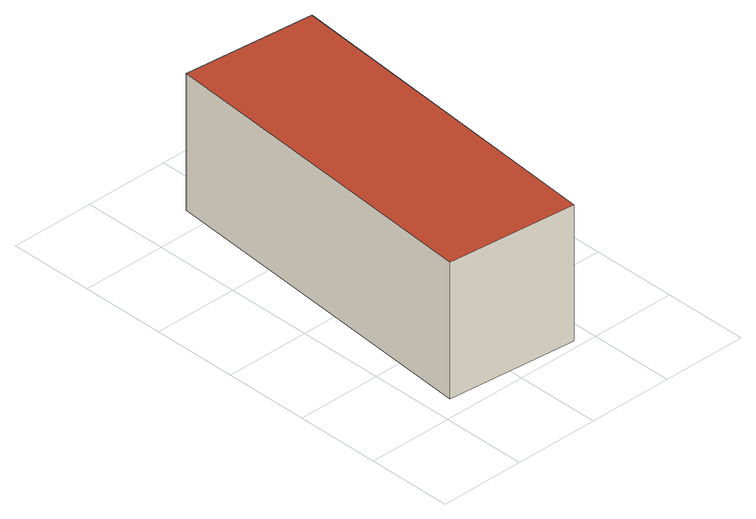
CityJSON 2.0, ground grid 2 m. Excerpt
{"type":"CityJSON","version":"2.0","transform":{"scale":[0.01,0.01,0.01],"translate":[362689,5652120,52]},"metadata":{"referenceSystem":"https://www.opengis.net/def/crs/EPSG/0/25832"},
"CityObjects":{
"building1":{"type":"Building","attributes":{"Geometrietyp2DReferenz":"3000","Gemeindeschluessel":"05315000","function":"31001_2463","roofType":"1000","measuredHeight":3.25,"storeysAboveGround":1},"address":[{"country":"Germany","locality":"Köln","thoroughfareNumber":"1027","thoroughfareName":"Berliner Str."}],"geometry":[{"type":"Solid","lod":"2","boundaries":[[[[0,1,2,3]],[[4,5,1,0]],[[6,7,5,4]],[[3,2,7,6]],[[4,0,3,6]],[[1,5,7,2]]]],"semantics":{"surfaces":[{"type":"WallSurface"},{"type":"RoofSurface"},{"type":"GroundSurface"}],"values":[[0,0,0,0,1,2]]}}]}
},
"vertices":[
[434,828,346],[434,828,21],[123,857,21],[123,857,346],[360,18,346],[360,18,21],[52,46,346],[52,46,21]
]}
